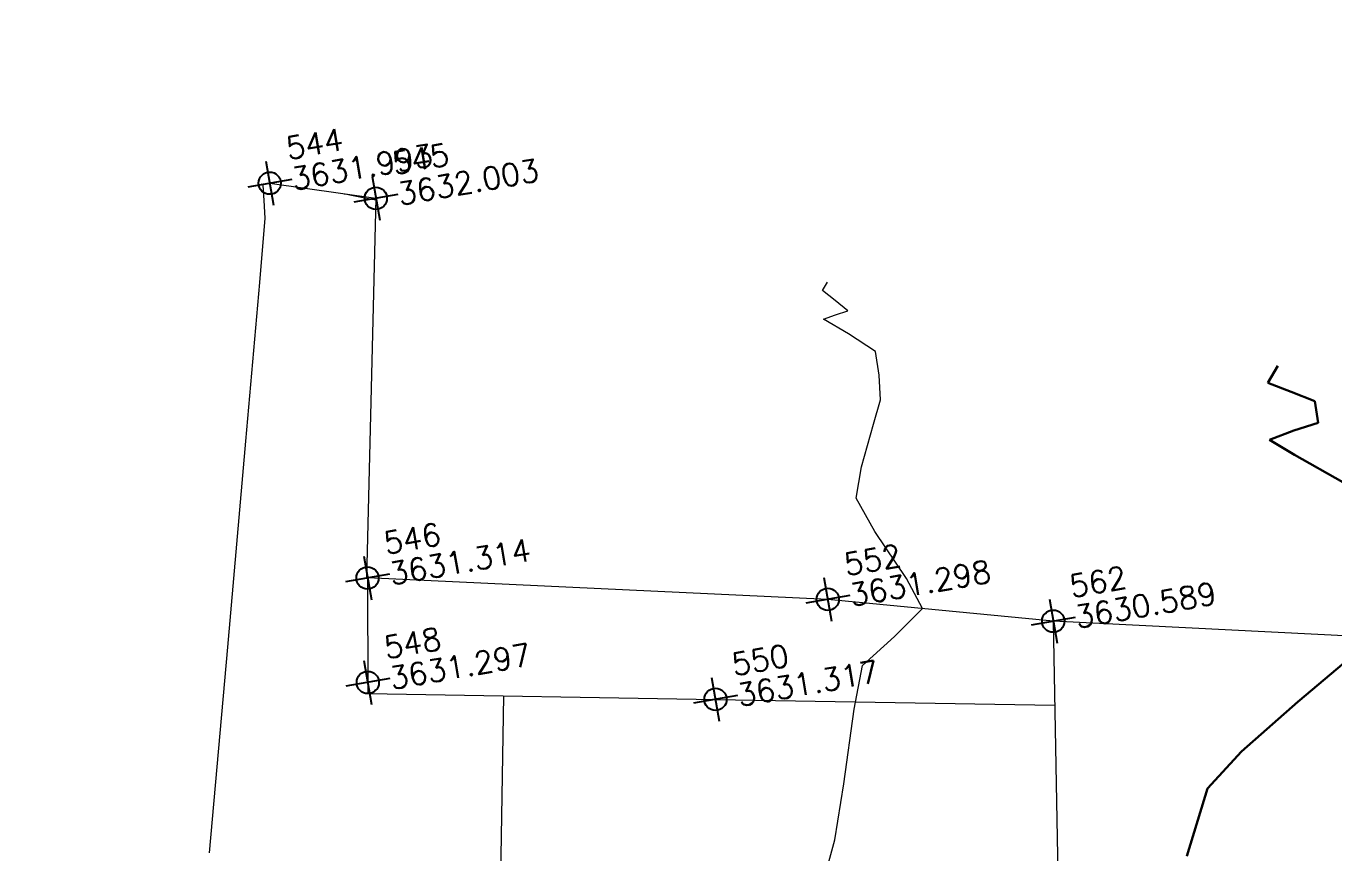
# Model space of a CAD drawing. Header units: millimetres. Extents: x 736950 to 740938, y 8500595 to 8502163.
# Drawn here: x 737849.03 to 737854.9, y 8501308.76 to 8501312.47 of the extents above; entities that cross this region are included whole.
import ezdxf

# ---------------------------------------------------------------- set-up
doc = ezdxf.new("R2010")
doc.units = ezdxf.units.MM
for name, color, linetype, lineweight in [('CONT-MJR', 80, 'Continuous', 30), ('CONT-MNR', 96, 'Continuous', 15), ('pista', 251, 'Continuous', 5)]:
    doc.layers.add(name, color=color, linetype=linetype, lineweight=lineweight)
doc.styles.add('5mm', font='arial.ttf', dxfattribs={"height": 3})

msp = doc.modelspace()

# ---------------------------------------------------------------- hatches: boundary and pattern name
at = {"layer": 'pista'}
h = msp.add_hatch(dxfattribs=at)
h.set_pattern_fill('HONEY', color=256, scale=3, angle=9.94991650582834, style=0)
h.set_pattern_definition([(9.94991650582834, (1479841.21072825, -18.49207214638591), (0.4979252195647159, 0.4170677100899267), [0.375, -0.75]), (129.9499165058283, (1479841.21072825, -18.49207214638591), (-0.6101538418184378, 0.222682034283025), [0.3749999999999999, -0.7499999999999998]), (69.94991650582834, (1479841.21072825, -18.49207214638591), (-0.112228622253722, 0.6397497443729518), [-0.75, 0.375])])
h.paths.add_polyline_path([(737744.7999806425, 8501250.923935566), (737743.4751223363, 8501250.754223157), (737756.465848178, 8501242.026572531), (737763.5739612179, 8501242.006896213), (737770.002546867, 8501243.455222024), (737769.8468594846, 8501244.342704736), (737763.4750639071, 8501242.907173423), (737756.7405500773, 8501242.925815564)])
h.paths.add_polyline_path([(737794.2809870465, 8501256.017245878), (737809.7820272583, 8501263.709828075), (737823.391616501, 8501273.483615467), (737837.0791595323, 8501280.557800073), (737851.5530432165, 8501285.77819753), (737870.8510758049, 8501293.050216693, -0.9976846880626209), (737871.0089264096, 8501292.63424804), (737865.2748787645, 8501289.581801567, 0.7845063948290762), (737866.1540430214, 8501286.121818589), (737883.2588851704, 8501291.348365877), (737897.4188924351, 8501296.516943583), (737903.2981396064, 8501301.44146652, -0.5512150924587264), (737904.1219025984, 8501301.177325813), (737906.855912117, 8501297.98174819, 0.5618964424650519), (737910.2738656431, 8501298.536066804), (737914.22079628, 8501308.558674501), (737925.6412323939, 8501300.72656757, 0.340189525830376), (737928.7023693406, 8501300.894137181), (737936.9171069289, 8501306.117412793, -0.358727273887905), (737938.1716059428, 8501305.962964654), (737943.1732157968, 8501301.051021611, 0.3417074120720416), (737946.0555081918, 8501300.709858142), (737955.8779356404, 8501307.072689936), (737971.8320576148, 8501314.464803053), (737988.5677626224, 8501323.411181662), (738023.1375471824, 8501336.282937778), (738044.4246208373, 8501357.728329657), (738061.4456776979, 8501362.208386911), (738078.9085143938, 8501363.070318012), (738112.0997810266, 8501372.051506756), (738118.6561313582, 8501373.365123207), (738128.3493353954, 8501376.976906104), (738155.2251721952, 8501366.826195797), (738176.6167526407, 8501363.543890122), (738193.8053773039, 8501353.328603027), (738204.7313956148, 8501340.877429372), (738207.705198212, 8501335.751671141), (738214.35685511, 8501331.742925933), (738229.9282901662, 8501313.374534177), (738233.5603594936, 8501308.186787868), (738234.53883727, 8501308.358438132), (738230.6417003467, 8501313.924784988), (738214.9478837823, 8501332.43754055), (738208.3676942562, 8501336.403214611), (738205.4657963786, 8501341.405035153), (738194.387784551, 8501354.029418997), (738176.9261677533, 8501364.406946706), (738155.4549153853, 8501367.70147717), (738128.3514754312, 8501377.93815071), (738118.4090486554, 8501374.233504975), (738111.8936108743, 8501372.928085677), (738078.7671659255, 8501363.964436961), (738061.3074614278, 8501363.102660457), (738043.958527311, 8501358.536303693), (738022.6381405202, 8501337.057350922), (737988.196920163, 8501324.233464561), (737971.4304040315, 8501315.270615296), (737955.4419368334, 8501307.862588815), (737945.5806043665, 8501301.47455489, -0.3391433520832071), (737943.8038299843, 8501301.693147572), (737938.8116631231, 8501306.59581691, 0.3560082385246841), (737936.4342009705, 8501306.876887502), (737928.158540546, 8501301.61487459, -0.3502196171718997), (737926.1502499409, 8501301.468794718), (737914.5128481541, 8501309.44969617, 0.4302069892023044), (737913.4330382891, 8501309.014522241), (737909.4507249827, 8501298.90206584, -0.5704007069138802), (737907.5397775185, 8501298.566836312), (737904.9064502402, 8501301.644734057, 0.4931454261128044), (737902.7202336333, 8501302.131411942), (737896.9620044216, 8501297.308254998), (737882.9728831241, 8501292.20205278), (737866.0373022418, 8501287.027224885, -0.7384715771871906), (737865.6977918843, 8501288.787355538), (737871.5108758068, 8501291.881875956, 0.9119586051647783), (737870.5337161538, 8501293.892406015), (737851.2416702455, 8501286.62264278), (737836.7183275839, 8501281.384406622), (737822.9200107896, 8501274.252970394), (737809.3164408724, 8501264.483505804), (737793.8201376351, 8501256.79327439), (737778.9884914039, 8501246.402265295), (737769.846859484, 8501244.34270474), (737770.0025468671, 8501243.455222024), (737779.3594973255, 8501245.563292695)])
h.paths.add_polyline_path([(738260.5182952256, 8501271.251537092), (738234.538837269, 8501308.358438132), (738233.56035949, 8501308.186787868), (738259.6897886079, 8501270.86568047), (738269.3749442189, 8501234.589470252), (738274.5057655985, 8501215.583008338), (738279.7983711922, 8501189.602392923), (738280.7089290785, 8501189.641305126), (738275.382018582, 8501215.790318219), (738270.2441657205, 8501234.822827347)])

# ---------------------------------------------------------------- linework, layer by layer
at = {"linetype": 'Continuous', "extrusion": (0.9849591664230046, 0.172787269436437, 0)}
for points, elevation in [([(8245953.944062786, 0), (8245953.744062785, 0)], 2195670.688162655), ([(8245953.795062786, 0), (8245953.595062787, 0)], 2195671.146162655), ([(8245952.119062787, 0), (8245951.919062788, 0)], 2195670.814162654), ([(8245951.667062789, 0), (8245951.467062789, 0)], 2195672.835162655), ([(8245951.395062788, 0), (8245951.19506279, 0)], 2195673.816162654), ([(8245951.656062787, 0), (8245951.456062788, 0)], 2195670.734162655), ([(8245951.311062788, 0), (8245951.111062788, 0)], 2195672.260162655)]:
    msp.add_lwpolyline(points, dxfattribs=dict(at, elevation=elevation))
at = {"linetype": 'Continuous', "extrusion": (-0.172787269436437, 0.9849591664230046, 0)}
for points, elevation in [([(-2195670.788162654, 0), (-2195670.588162655, 0)], 8245953.844062787), ([(-2195671.246162654, 0), (-2195671.046162655, 0)], 8245953.695062786), ([(-2195670.914162655, 0), (-2195670.714162654, 0)], 8245952.019062787), ([(-2195672.935162654, 0), (-2195672.735162654, 0)], 8245951.567062788), ([(-2195673.916162655, 0), (-2195673.716162655, 0)], 8245951.295062789), ([(-2195670.834162654, 0), (-2195670.634162655, 0)], 8245951.556062788), ([(-2195672.360162656, 0), (-2195672.160162655, 0)], 8245951.211062786)]:
    msp.add_lwpolyline(points, dxfattribs=dict(at, elevation=elevation))
at = {"linetype": 'Continuous'}
for centre in [(737850.122137613, 8501311.767399902), (737850.5989942144, 8501311.699777555), (737850.5615792347, 8501309.991620619), (737852.6302815557, 8501309.895622147), (737853.6435246352, 8501309.797217565), (737850.5627830069, 8501309.521761544), (737852.125442303, 8501309.445624003)]:
    msp.add_circle(centre, 0.05, dxfattribs=at)
at = {"layer": 'CONT-MJR', "elevation": 3630}
for points in [[(737854.607530029, 8501310.870071642), (737854.653612146, 8501310.946624685)], [(737854.7126897789, 8501310.828718722), (737854.607530029, 8501310.870071642)], [(737854.8192704706, 8501310.78671822), (737854.7126897789, 8501310.828718722)], [(737854.8344003413, 8501310.689908866), (737854.8192704706, 8501310.78671822)], [(737854.7249439969, 8501310.655637665), (737854.8344003413, 8501310.689908866)], [(737854.6158479529, 8501310.613232806), (737854.7249439969, 8501310.655637665)], [(737854.9455772692, 8501310.422354627), (737854.728213839, 8501310.545152484)], [(737854.4905343277, 8501309.21178355), (737854.7430743069, 8501309.435259426)]]:
    msp.add_lwpolyline(points, dxfattribs=at)
at = {"layer": 'CONT-MJR', "extrusion": (-0.5181891846977809, -0.8552660222774252, 0), "elevation": -7653230.394136227}
msp.add_lwpolyline([(-3774225.101837174, 3630), (-3774225.233218381, 3630)], dxfattribs=at)
at = {"layer": 'CONT-MJR', "extrusion": (0.6409843443148742, -0.7675539527246479, 0), "elevation": -6052260.321679615}
msp.add_lwpolyline([(6015549.578760933, 3630.000000000013), (6015549.88793604, 3630.000000000013)], dxfattribs=at)
at = {"layer": 'CONT-MJR', "extrusion": (-0.7344642513983561, 0.6786473778169724, 0), "elevation": 5227463.458556971}
msp.add_lwpolyline([(-6744650.49462519, 3630), (-6744650.721350159, 3630)], dxfattribs=at)
at = {"layer": 'CONT-MJR', "extrusion": (0.9570172429247042, -0.2900310272105343, 0), "elevation": -1759504.072073525}
msp.add_lwpolyline([(8349899.676922655, 3630), (8349899.994943226, 3630)], dxfattribs=at)
at = {"layer": 'CONT-MNR', "extrusion": (-0.3982578966948082, -0.9172734857828538, 0), "elevation": -8091882.49738204}
msp.add_lwpolyline([(-2708904.213562862, 3632.000000000004), (-2708904.22428491, 3632.000000000004)], dxfattribs=at)
at = {"layer": 'CONT-MNR', "extrusion": (0.9978259127461032, 0.06590483937015527, 0), "elevation": 1296523.528535821}
msp.add_lwpolyline([(8434201.203715734, 3632.000000000006), (8434201.273958875, 3632.000000000006)], dxfattribs=at)
at = {"layer": 'CONT-MNR', "extrusion": (0.9983875409335654, 0.0567654658100183, 0), "elevation": 1219241.262669423}
msp.add_lwpolyline([(8445719.188586112, 3632.000000000003), (8445719.267665189, 3632.000000000003)], dxfattribs=at)
at = {"layer": 'CONT-MNR'}
for points, elevation in [([(737850.4559377108, 8501311.720064191), (737850.4612855746, 8501311.719026119)], 3632), ([(737850.4612855746, 8501311.719026119), (737850.4892420486, 8501311.713599132)], 3632), ([(737850.5501148772, 8501311.70178429), (737850.598831305, 8501311.692340031)], 3632), ([(737850.598831305, 8501311.692340031), (737850.6050670118, 8501311.698649522)], 3632), ([(737850.0770917017, 8501311.32113626), (737850.1022005592, 8501311.610318135)], 3632), ([(737852.6062640105, 8501311.284303254), (737852.6293395789, 8501311.322637103)], 3631), ([(737852.6633434782, 8501311.24022553), (737852.6062640105, 8501311.284303254)], 3631), ([(737852.7228352105, 8501311.089335864), (737852.6104292019, 8501311.155691495)], 3631), ([(737852.6650705424, 8501311.174900085), (737852.7198690639, 8501311.194086947)], 3631), ([(737852.8612975011, 8501310.904084502), (737852.8447138151, 8501311.01102768)], 3631), ([(737852.8673961256, 8501310.792852307), (737852.8612975011, 8501310.904084502)], 3631), ([(737852.835934274, 8501310.683334757), (737852.8673961256, 8501310.792852307)], 3631), ([(737852.781450014, 8501310.492269922), (737852.835934274, 8501310.683334757)], 3631), ([(737849.9329833371, 8501309.68100385), (737850.0144314206, 8501310.607170427)], 3632), ([(737852.7585868464, 8501310.350224761), (737852.781450014, 8501310.492269922)], 3631), ([(737852.8422456002, 8501310.200076379), (737852.7585868464, 8501310.350224761)], 3631)]:
    msp.add_lwpolyline(points, dxfattribs=dict(at, elevation=elevation))
at = {"layer": 'CONT-MNR', "extrusion": (0.1905349318595911, 0.981680416297107, 0), "elevation": 8486157.514767786}
msp.add_lwpolyline([(895463.472623598, 3632.000000000013), (895463.4106147947, 3632.000000000013)], dxfattribs=at)
at = {"layer": 'CONT-MNR', "extrusion": (0.9961708729012712, -0.08742763855394645, 0), "elevation": -8224.818052164279}
msp.add_lwpolyline([(8533266.492718535, 3632.000000000003), (8533267.209428743, 3632.000000000003)], dxfattribs=at)
at = {"layer": 'CONT-MNR', "extrusion": (0.6323374019783147, 0.7746931070167821, 0), "elevation": 7052479.054588407}
msp.add_lwpolyline([(4804087.61780196, 3631), (4804087.69076709, 3631)], dxfattribs=at)
at = {"layer": 'CONT-MNR', "extrusion": (0.3316440010836298, -0.943404609139282, 0), "elevation": -7775471.73607382}
msp.add_lwpolyline([(3515502.399674789, 3631.00000000001), (3515502.457594093, 3631.00000000001)], dxfattribs=at)
at = {"layer": 'CONT-MNR', "extrusion": (-0.5405507400179499, -0.841311415271448, 0), "elevation": -7551096.899584848}
msp.add_lwpolyline([(-3974625.937085519, 3631.000000000013), (-3974626.081952925, 3631.000000000013)], dxfattribs=at)
at = {"layer": 'CONT-MNR', "extrusion": (0.8290204867824537, 0.5592182333355946, 0), "elevation": 5365782.793576846}
msp.add_lwpolyline([(6635139.302911893, 3631), (6635139.557453725, 3631)], dxfattribs=at)
at = {"layer": 'CONT-MNR', "extrusion": (0.883228255675359, 0.4689433317328039, 0), "elevation": 4638325.234885593}
msp.add_lwpolyline([(7162585.803051311, 3631), (7162585.955666779, 3631)], dxfattribs=at)
at = {"layer": 'CONT-MNR', "extrusion": (0.7060091423338215, -0.7082027188178974, 0), "elevation": -5499719.748954988}
msp.add_lwpolyline([(6524551.840689022, 3631), (6524552.019380583, 3631)], dxfattribs=at)
at = {"layer": 'CONT-MNR', "extrusion": (0.9961500375709064, -0.08766471723265874, 0), "elevation": -10255.67082942533}
msp.add_lwpolyline([(8533262.43450692, 3632.000000000013), (8533263.36386902, 3632.000000000013)], dxfattribs=at)
at = {"layer": 'CONT-MNR', "extrusion": (0.6705739936240791, -0.7418426511566004, 0), "elevation": -5811849.161285339}
msp.add_lwpolyline([(6248127.795931746, 3631), (6248127.988874016, 3631)], dxfattribs=at)
at = {"layer": 'CONT-MNR', "extrusion": (0.9817886873124693, -0.1899762444761414, 0), "elevation": -890631.3520306146}
msp.add_lwpolyline([(8486663.891477158, 3631.000000000013), (8486664.092716774, 3631.000000000013)], dxfattribs=at)
at = {"layer": 'CONT-MNR', "extrusion": (0.9905770723266042, -0.1369564302282062, 0), "elevation": -433408.9726822653}
msp.add_lwpolyline([(8522255.517563391, 3631.000000000006), (8522255.855964463, 3631.000000000006)], dxfattribs=at)
at = {"layer": 'CONT-MNR', "extrusion": (0.9881573661306704, -0.1534438651810366, 0), "elevation": -575359.1396752393}
msp.add_lwpolyline([(8513849.890320802, 3631.000000000006), (8513850.145770324, 3631.000000000006)], dxfattribs=at)
at = {"layer": 'CONT-MNR', "extrusion": (0.9638986809890902, -0.2662692862263544, 0), "elevation": -1552422.221421154}
msp.add_lwpolyline([(8390867.643289901, 3631), (8390867.85386118, 3631)], dxfattribs=at)
at = {"layer": 'pista'}
for points in [[(737850.122137613, 8501311.767399902), (737850.5989942144, 8501311.699777555), (737850.5563224305, 8501309.99069844)], [(737853.6435246352, 8501309.797217565), (737852.6302815557, 8501309.895622147), (737850.5615792347, 8501309.991620619), (737850.5629111059, 8501309.471761707), (737852.125442303, 8501309.445624003), (737853.6505350099, 8501309.420112563)], [(737857.8584652804, 8501309.469968777), (737855.606214435, 8501309.697850818), (737853.6435246352, 8501309.797217565), (737853.7053801657, 8501306.46985917), (737853.6558234722, 8501305.129130729)], [(737851.153879091, 8501308.201030526), (737851.1749643588, 8501309.461523404)]]:
    msp.add_lwpolyline(points, dxfattribs=at)

# ---------------------------------------------------------------- texts
at = {"color": 2, "char_height": 0.1, "attachment_point": 1, "rotation": 9.94991650582834, "style": '5mm'}
for s, insert, width in [('\\Ftxt.shx;\\W1.0000000000;\\T1.0000000000;\\o\\l544', (737850.1878039485, 8501311.971820869), 0.4), ('\\Ftxt.shx;\\W1.0000000000;\\T1.0000000000;\\o\\l545', (737850.66466055, 8501311.904198522), 0.4), ('\\Ftxt.shx;\\W1.0000000000;\\T1.0000000000;\\o\\l546', (737850.6272455702, 8501310.196041586), 0.4), ('\\Ftxt.shx;\\W1.0000000000;\\T1.0000000000;\\o\\l552', (737852.6959478912, 8501310.100043116), 0.4), ('\\Ftxt.shx;\\W1.0000000000;\\T1.0000000000;\\o\\l562', (737853.7091909708, 8501310.001638534), 0.4), ('\\Ftxt.shx;\\W1.0000000000;\\T1.0000000000;\\o\\l548', (737850.6284493424, 8501309.726182511), 0.4), ('\\Ftxt.shx;\\W1.0000000000;\\T1.0000000000;\\o\\l550', (737852.1911086385, 8501309.650044972), 0.3833333333333333)]:
    msp.add_mtext(s, dxfattribs=dict(at, insert=insert, width=width))
at = {"color": 1, "char_height": 0.1, "attachment_point": 1, "rotation": 9.94991650582834, "style": '5mm'}
for s, insert, width in [('\\Ftxt.shx;\\W1.0000000000;\\T1.0000000000;\\o\\l3631.993', (737850.2119941664, 8501311.833926585), 0.8), ('\\Ftxt.shx;\\W1.0000000000;\\T1.0000000000;\\o\\l3632.003', (737850.6888507678, 8501311.766304238), 0.8000000000000002), ('\\Ftxt.shx;\\W1.0000000000;\\T1.0000000000;\\o\\l3631.314', (737850.651435788, 8501310.058147302), 0.7666666666666666), ('\\Ftxt.shx;\\W1.0000000000;\\T1.0000000000;\\o\\l3631.298', (737852.7201381089, 8501309.962148832), 0.8), ('\\Ftxt.shx;\\W1.0000000000;\\T1.0000000000;\\o\\l3630.589', (737853.7333811886, 8501309.86374425), 0.8166666666666667), ('\\Ftxt.shx;\\W1.0000000000;\\T1.0000000000;\\o\\l3631.297', (737850.6526395603, 8501309.588288227), 0.8), ('\\Ftxt.shx;\\W1.0000000000;\\T1.0000000000;\\o\\l3631.317', (737852.2152988564, 8501309.512150688), 0.7666666666666666)]:
    msp.add_mtext(s, dxfattribs=dict(at, insert=insert, width=width))

doc.saveas('drawing.dxf')
